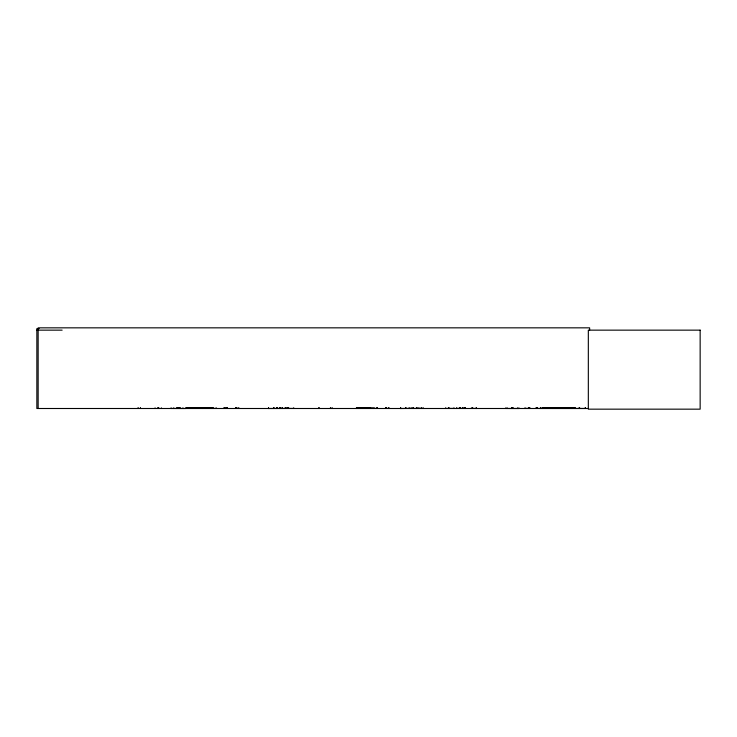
<?xml version="1.0" encoding="UTF-8"?>
<svg xmlns="http://www.w3.org/2000/svg" width="737" height="737" viewBox="0 0 737 737"><rect width="100%" height="100%" fill="white"/><g stroke="black" fill="none" stroke-linecap="round" stroke-linejoin="round"><path stroke-width="1.11" d="M173.748 408.473L173.757 407.847M360.485 408.473L360.485 407.847M372.332 408.473L372.342 407.847M573.377 408.473L573.377 407.847M585.224 408.473L585.233 407.847M575.164 407.976L575.164 408.501L575.155 407.976L542.054 407.985M575.164 408.187L542.027 408.178M518.931 407.847L519.005 408.501L505.739 408.473L505.812 407.847M273.722 408.399L273.62 407.681M285.118 408.399L285.044 407.847M268.093 408.501L294.146 408.436M276.697 408.399L276.679 407.902M400.246 408.501L408.924 408.418M529.7 408.418L529.774 407.902M227.171 408.418L223.606 408.418M287.476 408.418L287.513 407.902L287.559 408.501M268.425 408.418L268.48 407.902M276.55 408.418L276.624 407.847M373.254 408.418L373.309 407.902L373.373 408.501M400.596 408.418L400.652 407.902M419.887 408.418L410.03 408.418M206.213 408.418L206.277 407.902M186.056 408.418L216.65 408.418M192.357 408.418L192.431 407.902M459.999 408.418L459.916 407.681M465.204 408.418L465.277 407.902M524.495 408.418L529.774 408.335M39.153 328.665L36.85 328.665L36.85 408.501L588.476 408.501M36.85 330.148L62.129 330.148M186.323 407.985L213.435 407.985M356.358 407.985L371.116 407.985M186.295 408.178L213.463 408.197M356.33 408.197L371.144 408.197M235.693 407.902L239.341 408.418M356.34 408.455L377.187 408.418L377.132 407.681M456.544 408.501L456.544 407.847L456.608 408.335L465.342 408.473L465.351 407.847M476.793 408.473L471.542 408.418M541.29 408.473L536.029 408.418M542.045 408.455L585.307 408.473L585.307 407.847M288.149 408.418L288.231 407.681M287.706 407.902L287.789 408.418M389.376 408.418L385.884 408.418L385.93 407.681M388.952 408.418L388.869 407.902M540.838 408.418L540.755 407.902M476.342 408.418L476.268 407.902M202.915 408.418L202.841 407.902L202.767 408.501M209.63 408.418L209.557 407.902M454.342 408.418L445.701 408.418M454.029 408.418L453.974 407.902L453.909 408.501M288.305 408.418L288.333 407.681M276.845 408.399L276.965 407.847M507.167 408.418L507.148 407.847M573.46 408.418L573.45 407.847M182.923 408.418L182.923 407.847M589.628 330.148L589.628 327.836L38.149 327.836L38.149 408.501M579.577 407.681L579.577 408.501M579.522 407.681L579.522 408.501M579.107 407.681L579.162 408.501M540.682 407.847L540.682 408.501M537.162 407.681L537.162 408.501M536.997 407.681L536.997 408.501M535.882 407.847L535.882 408.501M529.848 407.847L529.848 408.501M528.733 407.681L528.733 408.501M528.567 407.681L528.567 408.501M525.048 407.847L525.048 408.501M517.586 407.847L517.586 408.501M513.09 407.681L513.09 408.501M512.685 407.681L512.685 408.501M512.049 407.681L512.049 408.501M511.644 407.681L511.644 408.501M476.194 407.847L476.194 408.501M472.666 407.681L472.666 408.501M472.5 407.681L472.5 408.501M471.385 407.847L471.385 408.501M464.872 407.847L464.872 408.501M464.246 407.681L464.246 408.501M464.08 407.681L464.08 408.501M462.587 407.515L462.587 408.501M460.551 407.847L460.551 408.501M459.63 407.681L459.63 408.501M448.953 407.681L448.953 408.501M448.667 407.681L448.667 408.501M445.581 407.847L445.581 408.501M423.084 407.515L423.084 408.501M421.463 407.515L421.463 408.501M419.998 407.847L419.998 408.501M418.248 407.847L418.248 408.501M416.921 407.681L416.921 408.501M416.626 407.681L416.626 408.501M413.291 407.681L413.291 408.501M412.996 407.681L412.996 408.501M411.67 407.847L411.67 408.501M409.919 407.847L409.919 408.501M409.035 407.847L409.035 408.501M405.958 407.681L405.958 408.501M405.663 407.681L405.663 408.501M400.707 407.847L400.707 408.501M388.795 407.847L388.795 408.501M386.041 407.681L386.041 408.501M385.727 407.847L385.727 408.501M377.344 407.847L377.344 408.501M377.031 407.681L377.031 408.501M374.276 407.847L374.276 408.501M370.628 407.515L370.628 408.501M370.287 407.681L370.287 408.501M370.002 407.681L370.002 408.501M366.611 407.681L366.63 408.501M366.197 407.681L366.215 408.501M365.045 407.847L365.045 408.501M332.101 407.515L332.101 408.501M330.462 407.515L330.462 408.501M318.642 407.681L318.651 408.501M293.713 407.847L293.713 408.501M288.628 407.681L288.628 408.501M286.269 407.681L286.269 408.501M285.624 407.847L285.624 408.501M282.4 407.681L282.345 408.501M282.004 407.681L282.041 408.501M280.207 407.681L280.207 408.501M280.014 407.681L280.014 408.501M279.913 407.681L279.913 408.501M279.618 407.681L279.618 408.501M277.213 407.847L277.213 408.501M276.817 407.847L276.817 408.501M273.924 407.681L273.924 408.501M273.749 407.847L273.749 408.501M268.544 407.847L268.544 408.501M238.76 407.847L238.76 408.501M235.969 407.681L235.969 408.501M235.858 407.681L235.858 408.501M235.61 407.847L235.61 408.501M227.337 407.847L227.337 408.501M227.079 407.681L227.079 408.501M226.978 407.681L226.978 408.501M225.439 407.681L225.439 408.501M224.159 407.847L224.186 408.501M224.085 407.847L224.085 408.501M216.153 407.847L216.153 408.501M211.851 407.681L211.851 408.501M211.62 407.681L211.62 408.501M209.492 407.847L209.492 408.501M206.351 407.847L206.351 408.501M204.223 407.681L204.223 408.501M203.992 407.681L203.992 408.501M199.69 407.847L199.69 408.501M198.769 407.681L198.769 408.501M198.566 407.681L198.566 408.501M196.843 407.847L196.843 408.501M192.504 407.847L192.504 408.501M190.782 407.681L190.782 408.501M190.579 407.681L190.579 408.501M186.581 407.847L186.581 408.501M185.613 407.847L185.604 408.501L171.067 408.473L171.076 407.847M179.92 407.515L179.892 408.501L179.883 407.681M179.469 407.681L179.487 408.501M178.658 407.515L178.658 408.501M177.617 407.515L177.617 408.501M177.212 407.681L177.193 408.501M176.797 407.681L176.788 408.501M161.348 407.847L161.348 408.501M158.888 407.847L158.888 408.501M157.589 407.847L157.589 408.501M155.083 407.847L155.083 408.501M140.435 407.515L140.435 408.501M138.132 407.515L138.132 408.501M542.994 407.976L543.068 408.501L542.976 407.976M700.15 330.148L588.329 330.148L588.329 409.164L700.15 409.164L700.15 330.148M319.324 408.501L319.324 407.847L319.287 408.501M158.262 408.501L158.262 407.847L158.215 408.501"/></g></svg>
